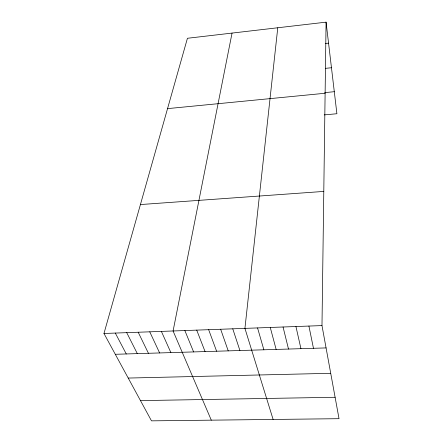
<?xml version="1.0" encoding="UTF-8"?>
<svg xmlns="http://www.w3.org/2000/svg" width="443" height="443" viewBox="0 0 443 443"><rect width="100%" height="100%" fill="white"/><g stroke="black" fill="none" stroke-linecap="round" stroke-linejoin="round"><path stroke-width="0.66" d="M321.983 325.588L326.076 22.15L187.433 38.275L103.972 333.479L151.489 420.85L339.028 418.69L321.983 325.588L103.972 333.479M277.772 27.771L244.929 328.379L273.115 419.449M232.049 33.087L173.086 330.976L211.294 420.163M325.245 43.508L328.556 43.143M325.655 68.338L331.464 67.735M324.708 92.637L334.299 91.695M167.543 108.629L325.118 93.257M324.226 114.898L336.901 113.735L326.076 22.15M140.42 204.561L323.794 191.42M115.291 354.289L326.07 347.916M128.221 378.062L330.716 373.299M140.486 400.616L335.107 397.277M115.307 333.07L126.272 353.957M126.715 332.654L137.324 353.625M138.199 332.239L148.438 353.287M149.751 331.824L159.624 352.949M161.379 331.403L170.882 352.611M184.864 330.55L193.602 351.919M196.72 330.124L205.07 351.576M208.653 329.692L216.61 351.227M220.664 329.254L228.223 350.873M232.758 328.817L239.912 350.524M257.549 327.92L263.867 349.798M270.263 327.46L276.144 349.427M283.06 327L288.498 349.051M295.941 326.53L300.941 348.674M308.915 326.065L313.461 348.298"/></g></svg>
